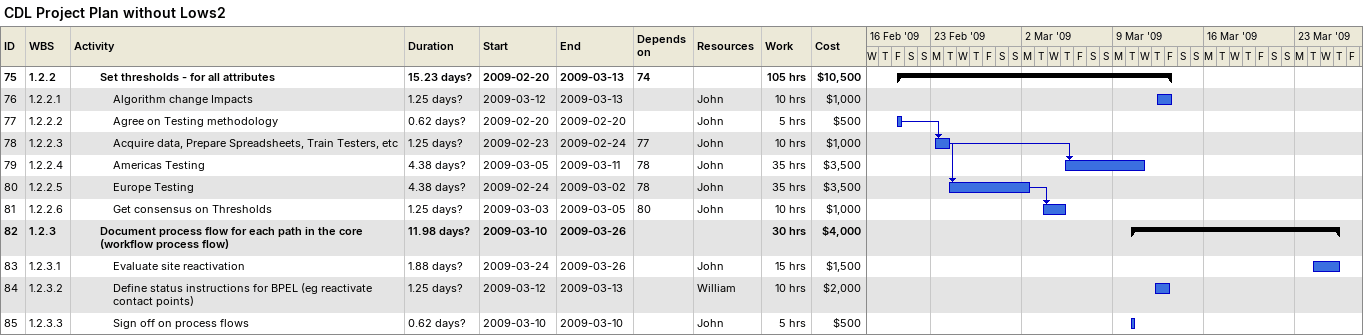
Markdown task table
CDL Project Plan without Lows2

| ID | WBS | Task | Duration | Start | Finish | Predecessors | Resources | Work (h) | Cost ($) |
|---|---|---|---|---|---|---|---|---|---|
| 75 | 1.2.2 | **Set thresholds - for all attributes** | 15.23d? | 2009-02-20 | 2009-03-13 | 74 |  | 105 | 10500 |
| 76 | 1.2.2.1 | Algorithm change Impacts | 1.25d? | 2009-03-12 | 2009-03-13 |  | John | 10 | 1000 |
| 77 | 1.2.2.2 | Agree on Testing methodology | 0.62d? | 2009-02-20 | 2009-02-20 |  | John | 5 | 500 |
| 78 | 1.2.2.3 | Acquire data, Prepare Spreadsheets, Train Testers, etc | 1.25d? | 2009-02-23 | 2009-02-24 | 77 | John | 10 | 1000 |
| 79 | 1.2.2.4 | Americas Testing | 4.38d? | 2009-03-05 | 2009-03-11 | 78 | John | 35 | 3500 |
| 80 | 1.2.2.5 | Europe Testing | 4.38d? | 2009-02-24 | 2009-03-02 | 78 | John | 35 | 3500 |
| 81 | 1.2.2.6 | Get consensus on Thresholds | 1.25d? | 2009-03-03 | 2009-03-05 | 80 | John | 10 | 1000 |
| 82 | 1.2.3 | **Document process flow for each path in the core (workflow process flow)** | 11.98d? | 2009-03-10 | 2009-03-26 |  |  | 30 | 4000 |
| 83 | 1.2.3.1 | Evaluate site reactivation | 1.88d? | 2009-03-24 | 2009-03-26 |  | John | 15 | 1500 |
| 84 | 1.2.3.2 | Define status instructions for BPEL (eg reactivate contact points) | 1.25d? | 2009-03-12 | 2009-03-13 |  | William | 10 | 2000 |
| 85 | 1.2.3.3 | Sign off on process flows | 0.62d? | 2009-03-10 | 2009-03-10 |  | John | 5 | 500 |
